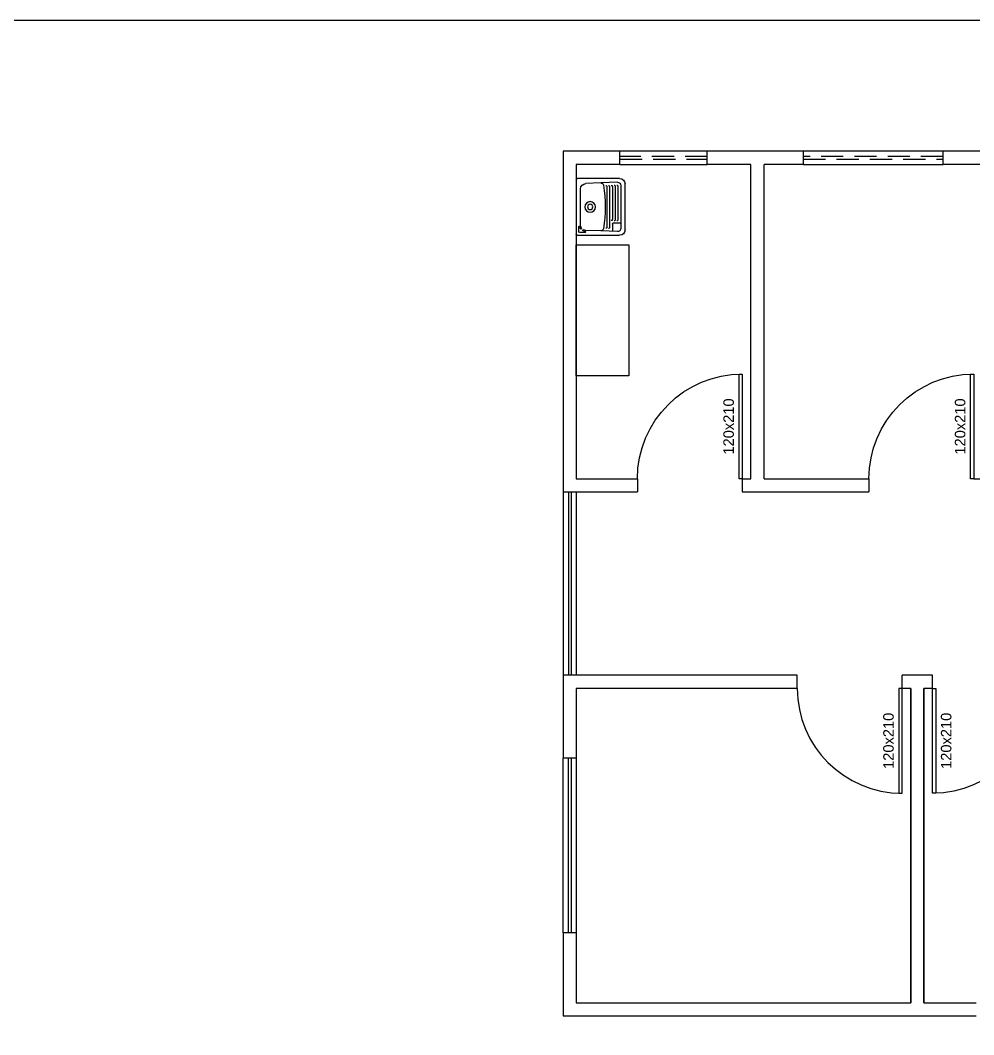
# Model space of a CAD drawing. Header units: centimetres. Extents: x 0 to 779865, y -139216 to 99734.
# Drawn here: x 623760 to 624851, y -23248 to -22086 of the extents above; entities that cross this region are included whole.
import ezdxf
from ezdxf.enums import TextEntityAlignment as Align

# ---------------------------------------------------------------- set-up
doc = ezdxf.new("R2010")
doc.units = ezdxf.units.CM
doc.header["$LTSCALE"] = 4
doc.linetypes.add('DASHED2', pattern=[9.525, 6.35, -3.175])
for name, color, linetype in [('0.1', 1, 'Continuous'), ('0.2', 2, 'Continuous'), ('0.6', 6, 'Continuous'), ('001-MOBILIA', 253, 'Continuous'), ('02-CONT', 2, 'Continuous'), ('LIMITE-L', 7, 'Continuous')]:
    doc.layers.add(name, color=color, linetype=linetype)
doc.styles.add('2mm 1-50', font='arial.ttf', dxfattribs={"height": 0.1})

# ---------------------------------------------------------------- blocks, each defined once
blk = doc.blocks.new('1_00e')
blk.add_lwpolyline([(-28.41, -52.25), (-25.41, -52.25), (-25.41, 47.75), (-28.41, 47.75)], close=True)
at = {"color": 1}
blk.add_arc((-28.41, -52.25), 100, 0, 90, dxfattribs=at)
blk = doc.blocks.new('Tanque05')
for p, q in [((242.95, 89.15), (242.95, 128.65)), ((243.95, 129.65), (294.95, 129.65)), ((286.3, 125.65), (252.61, 125.65)), ((288, 127.42), (292.27, 127.42)), ((293.27, 121.28), (293.27, 126.42)), ((295.95, 128.65), (295.95, 89.15)), ((247.07, 106.84), (247.61, 120.84)), ((291.84, 106.84), (291.3, 120.84)), ((246.46, 91.27), (247.07, 106.84)), ((292.44, 91.27), (291.84, 106.84)), ((250.29, 95.95), (281.24, 95.95)), ((250.39, 98.55), (288.52, 98.55)), ((250.49, 101.15), (288.42, 101.15)), ((284.44, 94.95), (284.44, 88.15)), ((285.44, 95.95), (292.26, 95.95)), ((249.46, 88.15), (289.45, 88.15)), ((250.08, 90.75), (281.44, 90.75)), ((250.19, 93.35), (281.34, 93.35)), ((290.95, 84.15), (247.95, 84.15))]:
    blk.add_line(p, q)
for radius in [5, 2.5]:
    blk.add_circle((269.45, 116.65), radius)
for centre, radius, start, end in [((243.95, 128.65), 1, 90, 180), ((252.61, 120.65), 5, 90, 177.7757), ((286.3, 120.65), 5, 53.61972, 90), ((288, 126.92), 0.5, 90, 254.83204), ((286.3, 120.65), 6, 53.61972, 74.83204), ((289.56, 125.08), 0.5, 233.61972, 53.61972), ((291.28, 122.99), 0.5, 25.14351, 205.14351), ((286.3, 120.65), 6, 5.59964, 25.14351), ((292.27, 126.42), 1, 0, 90), ((294.95, 128.65), 1, 0, 90), ((286.3, 120.65), 5, 2.2243, 25.14351), ((292.77, 121.28), 0.5, 185.59964, 0), ((249.57, 106.75), 2.5, 177.7757, 260.82574), ((269.45, 229.89), 127.24, 260.82574, 279.17426), ((289.34, 106.75), 2.5, 279.17426, 2.2243), ((250.29, 96.95), 1, 177.7757, 270), ((250.39, 99.55), 1, 177.7757, 270), ((250.49, 102.15), 1, 177.7757, 270), ((281.24, 96.95), 1, 270, 2.2243), ((285.44, 94.95), 1, 90, 180), ((288.42, 102.15), 1, 270, 2.2243), ((288.52, 99.55), 1, 270, 2.2243), ((247.95, 89.15), 5, 180, 270), ((249.46, 91.15), 3, 177.7757, 270), ((250.08, 91.75), 1, 177.7757, 270), ((250.19, 94.35), 1, 177.7757, 270), ((281.34, 94.35), 1, 270, 2.2243), ((281.44, 91.75), 1, 270, 2.2243), ((289.45, 91.15), 3, 270, 2.2243), ((290.95, 89.15), 5, 270, 0)]:
    blk.add_arc(centre, radius, start, end)

msp = doc.modelspace()

# ---------------------------------------------------------------- linework, layer by layer
at = {"layer": '0.1', "linetype": 'DASHED2'}
for p, q in [((624546.439, -22242.115), (624446.439, -22242.115)), ((624446.439, -22245.115), (624546.439, -22245.115)), ((624816.439, -22242.115), (624656.439, -22242.115)), ((624656.439, -22245.115), (624816.439, -22245.115))]:
    msp.add_line(p, q, dxfattribs=at)
at = {"layer": '0.2'}
for p, q in [((624381.439, -22626.115), (624381.439, -22836.036)), ((624387.439, -22626.115), (624387.439, -22836.036)), ((624390.439, -22626.115), (624390.439, -22836.036)), ((624396.439, -22626.115), (624396.439, -22836.036)), ((624381.439, -23131.036), (624381.439, -22931.036)), ((624387.439, -23131.036), (624387.439, -22931.036)), ((624390.439, -22931.036), (624390.439, -23131.036)), ((624396.439, -22931.036), (624396.439, -23131.036))]:
    msp.add_line(p, q, dxfattribs=at)
msp.add_lwpolyline([(624396.439, -22343.22), (624456.439, -22343.22), (624456.439, -22493.22), (624396.439, -22493.22)], close=True, dxfattribs=at)
at = {"layer": '0.6'}
for p, q in [((624446.439, -22251.115), (624446.439, -22236.115)), ((624546.439, -22236.115), (624446.439, -22236.115)), ((624546.439, -22251.115), (624546.439, -22236.115)), ((624656.439, -22251.115), (624656.439, -22236.115)), ((624816.439, -22236.115), (624656.439, -22236.115)), ((624816.439, -22251.115), (624816.439, -22236.115)), ((624446.439, -22251.115), (624546.439, -22251.115)), ((624656.439, -22251.115), (624816.439, -22251.115)), ((624466.439, -22611.115), (624466.439, -22626.115)), ((624586.439, -22611.115), (624586.439, -22626.115)), ((624731.439, -22611.115), (624731.439, -22626.115)), ((624649.439, -22851.036), (624649.439, -22836.036)), ((624769.439, -22851.036), (624769.439, -22836.036)), ((624804.439, -22851.036), (624804.439, -22836.036)), ((624396.439, -22931.036), (624381.439, -22931.036)), ((624396.439, -23131.036), (624381.439, -23131.036))]:
    msp.add_line(p, q, dxfattribs=at)
for points in [[(624446.439, -22236.115), (624381.439, -22236.115), (624381.439, -22626.115), (624466.439, -22626.115)], [(624611.439, -22236.115), (624546.439, -22236.115)], [(624656.439, -22236.115), (624596.439, -22236.115)], [(624876.439, -22236.115), (624816.439, -22236.115)], [(624446.439, -22251.115), (624396.439, -22251.115), (624396.439, -22611.115), (624466.439, -22611.115)], [(624586.439, -22611.115), (624596.439, -22611.115), (624596.439, -22251.115), (624546.439, -22251.115)], [(624611.439, -22611.115), (624611.439, -22251.115)], [(624656.439, -22251.115), (624611.439, -22251.115)], [(624851.439, -22611.115), (624861.439, -22611.115), (624861.439, -22251.115), (624816.439, -22251.115)], [(624611.439, -22611.115), (624731.439, -22611.115)], [(624586.439, -22626.115), (624611.439, -22626.115)], [(624596.439, -22626.115), (624731.439, -22626.115)], [(624649.439, -22836.036), (624381.439, -22836.036), (624381.439, -22931.036)], [(624794.439, -22836.036), (624769.439, -22836.036)], [(624804.439, -22836.036), (624779.439, -22836.036)], [(624396.439, -23131.036), (624396.439, -23211.036), (624779.439, -23211.036), (624779.439, -22851.036), (624769.439, -22851.036)], [(624649.439, -22851.036), (624396.439, -22851.036), (624396.439, -22931.036)], [(624779.439, -22851.036), (624779.439, -23211.036)], [(624794.439, -23211.036), (624794.439, -22851.036)], [(624804.439, -22851.036), (624794.439, -22851.036), (624794.439, -23211.036), (624854.439, -23211.036)], [(624381.439, -23131.036), (624381.439, -23226.036), (624794.439, -23226.036)], [(624779.439, -23226.036), (624854.439, -23226.036)]]:
    msp.add_lwpolyline(points, dxfattribs=at)
at = {"layer": 'LIMITE-L'}
msp.add_lwpolyline([(634928.918, -25041.884), (622571.614, -25075.665), (622953.5, -22086.115), (635953.94, -22086.115)], close=True, dxfattribs=at)

# ---------------------------------------------------------------- block references
at = {"layer": '001-MOBILIA', "ltscale": 10, "xscale": -1.226415094339667, "yscale": 1.226415094339667, "zscale": 1.226415094339667, "rotation": 90}
msp.add_blockref('Tanque05', (624555.443, -21969.352), dxfattribs=at)
at = {"layer": '02-CONT', "xscale": -1.2, "yscale": 1.2, "zscale": 1.2}
for p in [(624552.353, -22548.412), (624817.353, -22548.412)]:
    msp.add_blockref('1_00e', p, dxfattribs=at)
at = {"layer": '02-CONT', "yscale": 1.2, "zscale": 1.2, "rotation": 180}
for p, xscale in [((624735.353, -22913.739), 1.2), ((624838.526, -22913.739), -1.2)]:
    msp.add_blockref('1_00e', p, dxfattribs=dict(at, xscale=xscale))

# ---------------------------------------------------------------- texts
at = {"layer": '02-CONT', "style": '2mm 1-50'}
for p in [(624570.839, -22551.169), (624835.839, -22551.169), (624753.839, -22911.036), (624819.884, -22911.036)]:
    msp.add_text('120x210', height=12, rotation=90, dxfattribs=at).set_placement(p, align=Align.MIDDLE_CENTER)

doc.saveas('drawing.dxf')
